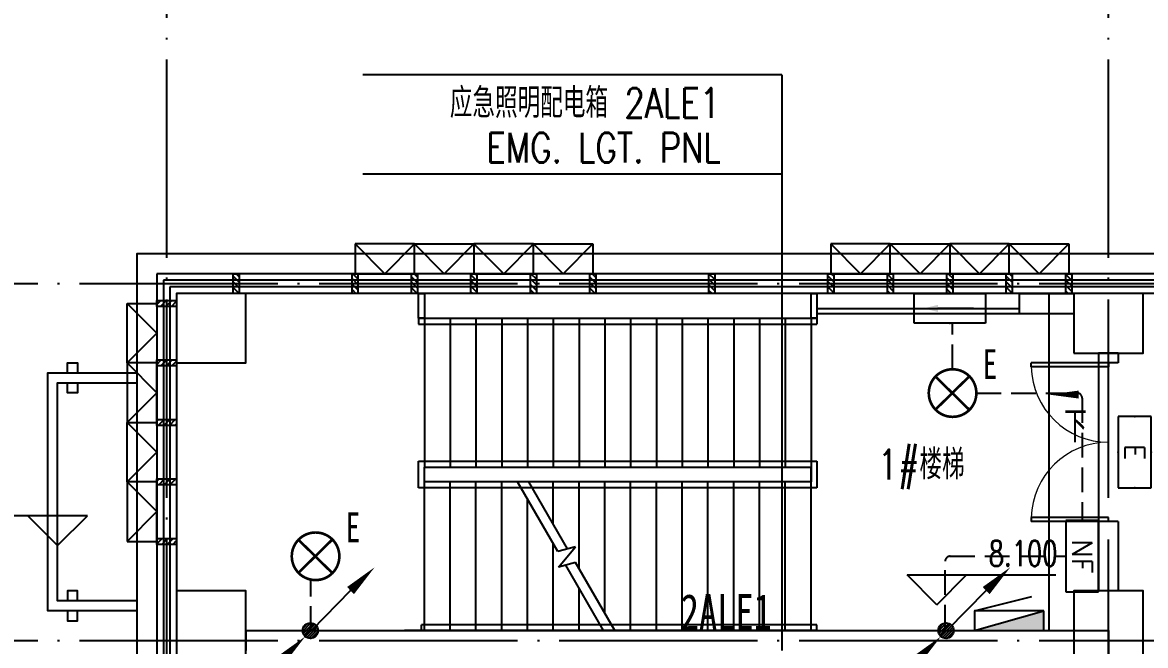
# Model space of a CAD drawing. Extents: x -621157 to 1764546, y -106808 to 741893.
# Drawn here: x 426 to 11756, y 136350 to 142633 of the extents above; entities that cross this region are included whole.
import ezdxf
from ezdxf.enums import TextEntityAlignment as Align

# ---------------------------------------------------------------- set-up
doc = ezdxf.new("R2010")
doc.units = 0
doc.header["$LTSCALE"] = 1000
doc.header["$MEASUREMENT"] = 0
doc.linetypes.add('DASH', pattern=[0.35, 0.25, -0.1])
doc.linetypes.add('XREF-A-101-平面图_t3$0$DOTE', pattern=[2.42, 2, -0.2, 0.02, -0.2])
for name, color, linetype in [('0-底图', 7, 'Continuous'), ('EQUIP-照明', 3, 'Continuous'), ('SIG_TEXT', 2, 'Continuous'), ('T-EQUP-JT', 7, 'Continuous'), ('TEL_TEXT', 7, 'Continuous'), ('WIRE-应急', 4, 'DASH'), ('WIRE-控制', 6, 'Continuous'), ('WIRE-照明', 4, 'Continuous'), ('XREF-A-101-平面图_t3$0$A-COLUMN', 8, 'Continuous'), ('XREF-A-101-平面图_t3$0$A-CURTWALL', 8, 'Continuous'), ('XREF-A-101-平面图_t3$0$A-DIM_ELEV', 8, 'Continuous'), ('XREF-A-101-平面图_t3$0$A-DOTE', 8, 'Continuous'), ('XREF-A-101-平面图_t3$0$A-GROUND', 8, 'Continuous'), ('XREF-A-101-平面图_t3$0$A-LEAD-AROW', 8, 'Continuous'), ('XREF-A-101-平面图_t3$0$A-RAIL', 8, 'Continuous'), ('XREF-A-101-平面图_t3$0$A-ROOF', 8, 'Continuous'), ('XREF-A-101-平面图_t3$0$A-ROOM-CH', 8, 'Continuous'), ('XREF-A-101-平面图_t3$0$A-SEE', 8, 'Continuous'), ('XREF-A-101-平面图_t3$0$A-WALL-FILL', 8, 'Continuous'), ('XREF-A-101-平面图_t3$0$A-WINDOW', 8, 'Continuous'), ('XREF-A-101-平面图_t3$0$A-开启符号', 8, 'Continuous'), ('XREF-A-101-平面图_t3$0$DIM_SYMB', 8, 'Continuous'), ('XREF-A-101-平面图_t3$0$EQUIP_消火栓', 8, 'Continuous'), ('XREF-A-101-平面图_t3$0$STAIR', 8, 'Continuous'), ('XREF-A-101-平面图_t3$0$WALL', 8, 'Continuous'), ('设备-照明', 3, 'Continuous')]:
    doc.layers.add(name, color=color, linetype=linetype)
doc.styles.add('-宋体', font='', dxfattribs={"width": 0.8})
doc.styles.add('_TEL_DIM', font='SIMPLEX', dxfattribs={"width": 0.8, "height": 3.5, "bigfont": 'HZTXT'})
doc.styles.add('DIM_FONT', font='ROMANS', dxfattribs={"width": 0.8, "bigfont": 'HZDXC'})
doc.styles.get("Standard").update_dxf_attribs({"font": 'romans.shx', "bigfont": 'HZDXC.SHX'})
doc.styles.add('STYLE1', font='simhei.ttf')
doc.styles.add('XREF-A-101-平面图_t3$0$-HZDXCROMANS', font='ROMANS.shx', dxfattribs={"bigfont": 'HZDXC.shx'})
doc.styles.add('XREF-A-101-平面图_t3$0$A-STANDARD', font='SIMPLEX', dxfattribs={"bigfont": 'GBCBIG'})
doc.styles.get('-宋体').set_extended_font_data('SimSun')
doc.linetypes.add('Ground', pattern='A,0.75,-0.125,[135,sr.shx,S=0.1,R=0,X=-0.15,Y=0],0.125,-0.125', length=1.125)

# ---------------------------------------------------------------- blocks, each defined once
blk = doc.blocks.new('XREF-A-101-平面图_t3$0$轴网(2)')
at = {"layer": 'XREF-A-101-平面图_t3$0$A-DOTE', "linetype": 'XREF-A-101-平面图_t3$0$DOTE'}
for p, q in [((0, -3300), (0, 43300)), ((9500, -3300), (9500, 43300)), ((-3300, 40000), (69800, 40000)), ((-3300, 36400), (10380.6, 36400))]:
    blk.add_line(p, q, dxfattribs=at)
blk = doc.blocks.new('XREF-A-101-平面图_t3$0$柱网2F')
at = {"layer": 'XREF-A-101-平面图_t3$0$A-COLUMN'}
for points in [[(100, -800), (800, -800), (800, -100), (100, -100)], [(9150, -700), (9850, -700), (9850, -100), (9150, -100)], [(100, -3800), (800, -3800), (800, -3100), (100, -3100)], [(9150, -3800), (9850, -3800), (9850, -3100), (9150, -3100)]]:
    blk.add_lwpolyline(points, close=True, dxfattribs=at)
blk = doc.blocks.new('XREF-A-101-平面图_t3$0$G$C869EB286')
at = {"layer": 'XREF-A-101-平面图_t3$0$A-WINDOW'}
h = blk.add_hatch(dxfattribs=at)
h.set_pattern_fill('ANSI31', color=256, scale=25)
h.set_pattern_definition([(45, (-143.957, -89940), (-28.0633, 28.0633), [])])
h.paths.add_polyline_path([(0, 60), (200, 60), (200, 0), (0, 0)])
blk.add_lwpolyline([(0, 60), (200, 60), (200, 0), (0, 0)], close=True, dxfattribs=at)
blk = doc.blocks.new('XREF-A-101-平面图_t3$0$G$CAEE4CA8D')
at = {"layer": 'XREF-A-101-平面图_t3$0$DIM_SYMB'}
for points in [[(6630, -1100, 0, 0, 0), (1250, -1100, 0, 0, 0), (1250, -2750, 0, 0, 0), (3600, -2750, 80, 0, 0), (3900, -2750, 0, 0, 0)], [(6630, -2750, 0, 0, 0), (4460, -2750, 80, 0, 0), (4160, -2750, 0, 0, 0)]]:
    blk.add_lwpolyline(points, format="xyseb", dxfattribs=at)
at = {"layer": 'XREF-A-101-平面图_t3$0$STAIR'}
for p, q in [((2540, -350), (6560, -350)), ((2540, -350), (2540, -410)), ((2540, -410), (6560, -410)), ((2600, -350), (6500, -350)), ((2600, -350), (2600, -1850)), ((2860, -350), (2860, -1850)), ((3120, -350), (3120, -1850)), ((3380, -350), (3380, -1850)), ((3640, -350), (3640, -1850)), ((3900, -350), (3900, -1850)), ((4160, -350), (4160, -1850)), ((4420, -350), (4420, -1850)), ((4680, -350), (4680, -1850)), ((4940, -350), (4940, -1850)), ((5200, -350), (5200, -1850)), ((5460, -350), (5460, -1850)), ((5720, -350), (5720, -1850)), ((5980, -350), (5980, -1850)), ((6240, -350), (6240, -1850)), ((6500, -350), (6500, -1850)), ((6560, -350), (6560, -410)), ((2540, -2060), (2540, -1790)), ((2540, -1790), (6560, -1790)), ((6560, -1790), (6560, -2060)), ((2600, -1850), (6500, -1850)), ((2600, -2000), (2600, -1850)), ((2600, -1850), (6500, -1850)), ((6500, -2000), (6500, -1850)), ((6500, -1850), (6500, -2000)), ((3539, -2000), (2600, -2000)), ((2600, -3500), (2600, -2000)), ((6500, -2000), (2600, -2000)), ((2860, -3500), (2860, -2000)), ((3120, -3500), (3120, -2000)), ((3380, -3500), (3380, -2000)), ((3945, -2703), (3539, -2000)), ((6500, -2000), (3655, -2000)), ((4045, -2676), (3655, -2000)), ((3900, -2425), (3900, -2000)), ((4160, -2875), (4160, -2000)), ((4420, -3325), (4420, -2000)), ((4680, -3500), (4680, -2000)), ((4940, -3500), (4940, -2000)), ((5200, -3500), (5200, -2000)), ((5460, -3500), (5460, -2000)), ((5720, -3500), (5720, -2000)), ((5980, -3500), (5980, -2000)), ((6240, -3500), (6240, -2000)), ((6500, -3500), (6500, -2000)), ((6560, -2060), (2540, -2060)), ((3640, -3500), (3640, -2175)), ((3900, -3500), (3900, -2625)), ((4125, -2655), (3945, -2703)), ((3953, -2861), (4125, -2655)), ((4125, -2814), (3953, -2861)), ((4521, -3500), (4125, -2814)), ((4405, -3500), (4025, -2841)), ((4160, -3500), (4160, -3075)), ((6560, -3440), (2570, -3440)), ((2570, -3500), (2570, -3440)), ((6560, -3500), (2570, -3500)), ((4405, -3500), (2600, -3500)), ((6500, -3500), (4521, -3500)), ((6560, -3500), (6560, -3440))]:
    blk.add_line(p, q, dxfattribs=at)
for points in [[(2600, -350), (2540, -350), (2540, -100), (2600, -100)], [(6560, -350), (6500, -350), (6500, -100), (6560, -100)]]:
    blk.add_lwpolyline(points, close=True, dxfattribs=at)
blk.add_lwpolyline([(6500, -350), (6500, -100)], dxfattribs=at)
at = {"layer": 'XREF-A-101-平面图_t3$0$WALL'}
blk.add_line((4400, -3500), (2400, -3500), dxfattribs=at)
blk = doc.blocks.new('XREF-A-101-平面图_t3$0$ROOM')
at = {"layer": 'XREF-A-101-平面图_t3$0$A-ROOM-CH', "style": 'XREF-A-101-平面图_t3$0$-HZDXCROMANS', "width": 0.6}
for tag, p in [('中文房间名称', (0, -1000)), ('英文房间名称', (0, -1500))]:
    blk.add_attdef(tag, text='', height=300, dxfattribs=at).set_placement(p, align=Align.CENTER)
blk = doc.blocks.new('XREF-A-101-平面图_t3$0$$TWTSYS$00000508')
for p, q in [((-0.5, 0.5), (0.324, 1.224)), ((-0.5, 0.5), (-0.5, -0.5)), ((-0.5, -0.5), (0.5, 0.5)), ((0.5, 0.5), (-0.5, 0.5)), ((0.5, -0.5), (0.5, 0.5)), ((-0.5, -0.5), (0.5, -0.5))]:
    blk.add_line(p, q)
blk.add_solid([(0.5, -0.5), (0.5, 0.5), (-0.5, -0.5)])
blk = doc.blocks.new('XREF-A-101-平面图_t3$0$G$C156FCA62')
at = {"layer": 'XREF-A-101-平面图_t3$0$EQUIP_消火栓', "xscale": -700, "yscale": -200, "zscale": 700, "rotation": 180}
blk.add_blockref('XREF-A-101-平面图_t3$0$$TWTSYS$00000508', (8500, 136600), dxfattribs=at)
blk = doc.blocks.new('XREF-A-101-平面图_t3$0$G$C646F86AA')
at = {"layer": 'XREF-A-101-平面图_t3$0$EQUIP_消火栓', "xscale": -700, "yscale": -200, "zscale": 700, "rotation": 180}
blk.add_blockref('XREF-A-101-平面图_t3$0$$TWTSYS$00000508', (8500, 136600), dxfattribs=at)
blk = doc.blocks.new('XREF-A-101-平面图_t3$0$DOOR2DLIB$SYSLIB$00000108')
at = {"color": 0}
for p, q in [((-0.5, 0), (-0.5, 0.4875)), ((-0.475, 0.4875), (-0.5, 0.4875)), ((-0.475, 0), (-0.475, 0.4875)), ((0.475, 0), (0.475, 0.4875)), ((0.475, 0.4875), (0.5, 0.4875)), ((0.5, 0), (0.5, 0.4875)), ((-0.5, 0), (-0.475, 0)), ((0.5, 0), (0.475, 0))]:
    blk.add_line(p, q, dxfattribs=at)
at = {"color": 0, "lineweight": 13}
for centre, start, end in [((-0.4875, 0), 0, 88.53072), ((0.4875, 0), 91.46928, 180)]:
    blk.add_arc(centre, 0.4875, start, end, dxfattribs=at)
blk = doc.blocks.new('XREF-A-101-平面图_t3')
at = {"layer": 'XREF-A-101-平面图_t3$0$A-CURTWALL'}
for p, q in [((238100, 140100), (199900, 140100)), ((199900, 140100), (199900, 126600)), ((238100, 140033), (199967, 140033)), ((199967, 140033), (199967, 126600)), ((238100, 139967), (200033, 139967)), ((200033, 139967), (200033, 126600)), ((238100, 139900), (200100, 139900)), ((200100, 139900), (200100, 126600))]:
    blk.add_line(p, q, dxfattribs=at)
at = {"layer": 'XREF-A-101-平面图_t3$0$A-DIM_ELEV'}
for p, q in [((199200, 137658), (197440, 137658)), ((198900, 137358), (198600, 137658)), ((198900, 137358), (199200, 137658)), ((207769, 136762), (207469, 137062)), ((207469, 137062), (208969, 137062)), ((207769, 136762), (208069, 137062))]:
    blk.add_line(p, q, dxfattribs=at)
at = {"layer": 'XREF-A-101-平面图_t3$0$A-GROUND'}
blk.add_lwpolyline([(208900, 139900), (208900, 136500)], dxfattribs=at)
at = {"layer": 'XREF-A-101-平面图_t3$0$A-LEAD-AROW'}
blk.add_lwpolyline([(209400, 138881, 0, 0, 0), (208900, 138881, 0, 80, 0), (209200, 138881, 0, 0, 0)], format="xyseb", dxfattribs=at)
at = {"layer": 'XREF-A-101-平面图_t3$0$A-RAIL'}
for points in [[(206560, 139750), (208600, 139750)], [(206560, 139700), (208600, 139700)]]:
    blk.add_lwpolyline(points, dxfattribs=at)
at = {"layer": 'XREF-A-101-平面图_t3$0$A-ROOF'}
for points in [[(199000, 139100), (199000, 139200), (199100, 139200), (199100, 139100)], [(199700, 136700), (198800, 136700), (198800, 139100), (199700, 139100)], [(199700, 136800), (198900, 136800), (198900, 139000), (199700, 139000)], [(199100, 139000), (199100, 138900), (199000, 138900), (199000, 139000)], [(199100, 136800), (199100, 136900), (199000, 136900), (199000, 136800)], [(199000, 136700), (199000, 136600), (199100, 136600), (199100, 136700)]]:
    blk.add_lwpolyline(points, dxfattribs=at)
at = {"layer": 'XREF-A-101-平面图_t3$0$A-SEE'}
blk.add_lwpolyline([(238100, 140100), (238100, 140300), (199700, 140300), (199700, 111000)], dxfattribs=at)
at = {"layer": 'XREF-A-101-平面图_t3$0$A-WALL-FILL', "color": 171}
for p, q in [((208600, 139900), (209150, 139900)), ((208600, 139900), (208600, 139700)), ((209150, 139900), (209150, 139700)), ((208600, 139700), (209150, 139700)), ((209400, 139300), (209400, 139200)), ((209600, 139300), (209400, 139300)), ((209600, 139300), (209600, 139200)), ((209400, 137600), (209400, 136900)), ((209600, 137600), (209600, 136900)), ((209600, 136900), (209400, 136900)), ((200800, 136500), (204400, 136500)), ((200800, 136500), (200800, 136300)), ((204400, 136500), (207400, 136500)), ((207400, 136500), (209500, 136500)), ((209500, 136500), (209500, 135640))]:
    blk.add_line(p, q, dxfattribs=at)
for points in [[(209600, 139200), (209400, 139200)], [(209600, 137600), (209400, 137600)]]:
    blk.add_lwpolyline(points, dxfattribs=at)
at = {"layer": 'XREF-A-101-平面图_t3$0$A-WINDOW'}
blk.add_line((209400, 139200), (209400, 137600), dxfattribs=at)
at = {"layer": 'XREF-A-101-平面图_t3$0$A-开启符号', "linetype": 'Continuous'}
for points in [[(201900, 140400), (201900, 140100), (202500, 140100), (202500, 140400)], [(203100, 140400), (203100, 140100), (202500, 140100), (202500, 140400)], [(203100, 140400), (203100, 140100), (203700, 140100), (203700, 140400)], [(204300, 140400), (204300, 140100), (203700, 140100), (203700, 140400)], [(206700, 140400), (206700, 140100), (207300, 140100), (207300, 140400)], [(207900, 140400), (207900, 140100), (207300, 140100), (207300, 140400)], [(207900, 140400), (207900, 140100), (208500, 140100), (208500, 140400)], [(209100, 140400), (209100, 140100), (208500, 140100), (208500, 140400)], [(199600, 139800), (199900, 139800), (199900, 139200), (199600, 139200)], [(199600, 138600), (199900, 138600), (199900, 139200), (199600, 139200)], [(199600, 138600), (199900, 138600), (199900, 138000), (199600, 138000)], [(199600, 137400), (199900, 137400), (199900, 138000), (199600, 138000)]]:
    blk.add_lwpolyline(points, close=True, dxfattribs=at)
for points in [[(201900, 140400), (202200, 140100), (202500, 140400)], [(203100, 140400), (202800, 140100), (202500, 140400)], [(203100, 140400), (203400, 140100), (203700, 140400)], [(204300, 140400), (204000, 140100), (203700, 140400)], [(206700, 140400), (207000, 140100), (207300, 140400)], [(207900, 140400), (207600, 140100), (207300, 140400)], [(207900, 140400), (208200, 140100), (208500, 140400)], [(209100, 140400), (208800, 140100), (208500, 140400)], [(199600, 139800), (199900, 139500), (199600, 139200)], [(199600, 138600), (199900, 138900), (199600, 139200)], [(199600, 138600), (199900, 138300), (199600, 138000)], [(199600, 137400), (199900, 137700), (199600, 138000)]]:
    blk.add_lwpolyline(points, dxfattribs=at)
for name, p in [('XREF-A-101-平面图_t3$0$G$C156FCA62', (200000, 0)), ('XREF-A-101-平面图_t3$0$G$C646F86AA', (200000, 0)), ('XREF-A-101-平面图_t3$0$G$C646F86AA', (200000, 0)), ('XREF-A-101-平面图_t3$0$G$CAEE4CA8D', (200000, 140000))]:
    blk.add_blockref(name, p)
at = {"layer": 'XREF-A-101-平面图_t3$0$A-COLUMN'}
blk.add_blockref('XREF-A-101-平面图_t3$0$柱网2F', (200000, 140000), dxfattribs=at)
at = {"layer": 'XREF-A-101-平面图_t3$0$A-DOTE'}
blk.add_blockref('XREF-A-101-平面图_t3$0$轴网(2)', (200000, 100000), dxfattribs=at)
at = {"layer": 'XREF-A-101-平面图_t3$0$A-ROOM-CH'}
ref = blk.add_blockref('XREF-A-101-平面图_t3$0$ROOM', (207611, 139026), dxfattribs=at)
ref.add_attrib('中文房间名称', '1#楼梯', dxfattribs={"height": 300, "style": 'XREF-A-101-平面图_t3$0$-HZDXCROMANS', "width": 0.8}).set_placement((207611, 138026), align=Align.CENTER)
at = {"layer": 'XREF-A-101-平面图_t3$0$A-WINDOW'}
for p, rotation in [((200670, 140100), 270), ((201870, 140100), 270), ((202470, 140100), 270), ((203070, 140100), 270), ((203670, 140100), 270), ((204270, 140100), 270), ((205470, 140100), 270), ((206670, 140100), 270), ((207270, 140100), 270), ((207870, 140100), 270), ((208470, 140100), 270), ((209070, 140100), 270), ((200100, 139830), 180), ((200100, 138630), 180), ((200100, 137430), 180)]:
    blk.add_blockref('XREF-A-101-平面图_t3$0$G$C869EB286', p, dxfattribs=dict(at, rotation=rotation))
for p in [(199900, 139170), (199900, 137970)]:
    blk.add_blockref('XREF-A-101-平面图_t3$0$G$C869EB286', p, dxfattribs=at)
at = {"layer": 'XREF-A-101-平面图_t3$0$A-WINDOW', "xscale": -1600, "yscale": -1600, "zscale": -1600, "rotation": 270.0000000000008}
blk.add_blockref('XREF-A-101-平面图_t3$0$DOOR2DLIB$SYSLIB$00000108', (209500, 138400), dxfattribs=at)
at = {"layer": 'XREF-A-101-平面图_t3$0$A-DIM_ELEV', "color": 7, "style": 'XREF-A-101-平面图_t3$0$A-STANDARD', "width": 0.705882}
blk.add_text('8.100', height=255, dxfattribs=at).set_placement((208293, 137152))
at = {"layer": 'XREF-A-101-平面图_t3$0$A-LEAD-AROW', "color": 7, "style": 'XREF-A-101-平面图_t3$0$A-STANDARD'}
blk.add_text('下', height=320, dxfattribs=at).set_placement((209053, 138398))
blk = doc.blocks.new('G$CA8AFCB39')
at = {"layer": 'SIG_TEXT', "style": '-宋体', "width": 0.75}
blk.add_text('2ALE1', height=360, dxfattribs=at).set_placement((5186, -203491))
blk = doc.blocks.new('HC002649110740')
at = {"layer": 'EQUIP-照明', "color": 0}
for p, q in [((3.6, 3.3), (-3.6, 3.3)), ((-3.6, 3.3), (-3.6, 0)), ((3.6, 0), (3.6, 3.3)), ((-3.6, 0), (3.6, 0))]:
    blk.add_line(p, q, dxfattribs=at)
for p in [(0, 3.3), (-3.6, 1.65), (3.6, 1.65), (0, 0)]:
    blk.add_point(p, dxfattribs=at)
at = {"color": 0, "width": 0.7}
blk.add_attdef('PSFHATT', (9.31, 0), '', height=0.025, dxfattribs=at)
at = {"layer": 'EQUIP-照明', "color": 0, "style": '_TEL_DIM'}
blk.add_attdef('$TEXT$', text='', height=2, dxfattribs=at).set_placement((0, 1.65), align=Align.MIDDLE_CENTER)
at = {"layer": 'EQUIP-照明', "color": 0, "style": '_TEL_DIM', "flags": 1}
blk.add_attdef('A', text='', height=0.0001, dxfattribs=at).set_placement((0, 0), align=Align.MIDDLE_CENTER)
blk = doc.blocks.new('HC002631130701')
at = {"layer": 'WIRE-照明', "color": 0}
for p, q in [((-3.6, 3), (3.6, 3)), ((-3.6, 0), (-3.6, 3)), ((3.6, 3), (3.6, 0)), ((-2.4, 1.5), (1.2, 1.5)), ((3.6, 0), (-3.6, 0))]:
    blk.add_line(p, q, dxfattribs=at)
for p in [(0, 3), (-3.6, 1.5), (3.6, 1.5), (0, 0)]:
    blk.add_point(p, dxfattribs=at)
blk.add_solid([(1.2, 1.86), (2.64, 1.5), (1.2, 1.14)], dxfattribs=at)
at = {"color": 0, "width": 0.7}
blk.add_attdef('PSFHATT', (3.62, 0), '', height=0.025, dxfattribs=at)
at = {"layer": 'TEL_TEXT', "color": 0, "style": '_TEL_DIM', "flags": 1}
blk.add_attdef('A', text='', height=0.0001, dxfattribs=at).set_placement((0, 3), align=Align.MIDDLE_CENTER)
blk = doc.blocks.new('HC002633132082')
at = {"layer": 'EQUIP-照明', "color": 0, "linetype": 'Continuous', "const_width": 0.267}
blk.add_lwpolyline([(-2.37, 0, 1), (2.43, 0, 1)], format="xyb", close=True, dxfattribs=at)
for points in [[(-1.7, 1.67), (1.7, -1.67)], [(-1.7, -1.67), (-1.7, -1.67), (1.7, 1.67)]]:
    blk.add_lwpolyline(points, dxfattribs=at)
at = {"layer": 'EQUIP-照明', "color": 0}
blk.add_point((0, 0), dxfattribs=at)
at = {"color": 0, "width": 0.7}
blk.add_attdef('PSFHATT', (4.48, -2.4), '', height=0.025, dxfattribs=at)
at = {"layer": 'EQUIP-照明', "color": 0, "style": 'STYLE1', "width": 0.7}
blk.add_text('E', height=3, dxfattribs=at).set_placement((3.81, 1.42), align=Align.CENTER)
at = {"layer": 'EQUIP-照明', "color": 0, "style": '_TEL_DIM', "flags": 1}
blk.add_attdef('A', text='', height=0.0001, dxfattribs=at).set_placement((0.03, 0), align=Align.MIDDLE_CENTER)
blk = doc.blocks.new('*X14702')
at = {"color": 0, "linetype": 'Continuous'}
for p, q in [((192.59, 446.72), (193.93, 448.06)), ((192.65, 447.21), (193.44, 448)), ((192.67, 446.38), (194.27, 447.98)), ((192.81, 446.1), (194.55, 447.84)), ((193.01, 445.87), (194.78, 447.64)), ((193.27, 445.7), (194.95, 447.39)), ((193.58, 445.59), (195.06, 447.07)), ((193.98, 445.57), (195.08, 446.67))]:
    blk.add_line(p, q, dxfattribs=at)
blk = doc.blocks.new('HC001445')
at = {"color": 4, "linetype": 'Continuous'}
for p, q in [((0.132, 0.058), (3.238, 3.233)), ((-5.47, -5.531), (-2.364, -2.356))]:
    blk.add_line(p, q, dxfattribs=at)
for points in [[(3.238, 3.233, 0.8, 0, 0), (5.189, 5.119, 0, 0, 0)], [(-2.364, -2.356, 0.8, 0, 0), (-0.412, -0.47, 0, 0, 0)]]:
    blk.add_lwpolyline(points, format="xyseb", dxfattribs=at)
blk.add_circle((0, 0), 0.625, dxfattribs=at)
at = {"color": 4, "linetype": 'Continuous', "xscale": 0.5, "yscale": 0.5, "zscale": 0.5}
blk.add_blockref('*X14702', (-96.918, -223.407), dxfattribs=at)

msp = doc.modelspace()

# ---------------------------------------------------------------- block references
at = {"layer": '0-底图'}
msp.add_blockref('XREF-A-101-平面图_t3', (-198119, 0), dxfattribs=at)

# ---------------------------------------------------------------- next in the draw order: linework, layer by layer
at = {"layer": 'SIG_TEXT', "color": 2}
for points in [[(8085, 142104), (3859, 142104)], [(8085, 142104), (8085, 141104)], [(8085, 141104), (3859, 141104)], [(8085, 141104), (8085, 136300)]]:
    msp.add_lwpolyline(points, dxfattribs=at)
at = {"layer": 'WIRE-应急'}
for points in [[(9809, 139136), (9809, 139600)], [(3334, 136496), (3334, 137025)]]:
    msp.add_lwpolyline(points, dxfattribs=at)
for points in [[(10049, 138896), (11066, 138896, -0.414214), (11116, 138846), (11116, 137610)], [(9734, 136510), (9734, 137200, -0.414214), (9784, 137250), (10951, 137250)]]:
    msp.add_lwpolyline(points, format="xyb", dxfattribs=at)

# ---------------------------------------------------------------- next in the draw order: block references
at = {"layer": 'T-EQUP-JT', "color": 7, "linetype": 'Continuous', "ltscale": 5, "xscale": 125, "yscale": 125, "zscale": 125}
for p in [(3331, 136500), (9743, 136500)]:
    msp.add_blockref('HC001445', p, dxfattribs=at)
at = {"layer": 'WIRE-控制', "linetype": 'Ground'}
msp.add_blockref('G$CA8AFCB39', (1881, 340000), dxfattribs=at)
at = {"layer": '设备-照明', "xscale": 100, "yscale": 100, "zscale": 100, "rotation": 180}
msp.add_blockref('HC002631130701', (9781, 139900), dxfattribs=at)
at = {"layer": '设备-照明', "xscale": 100, "yscale": 100, "zscale": 100}
for p in [(9806, 138896), (3380, 137250)]:
    msp.add_blockref('HC002633132082', p, dxfattribs=at)
at = {"layer": '设备-照明'}
ref = msp.add_blockref('HC002649110740', (11481, 138299), dxfattribs=dict(at, xscale=100, yscale=100, zscale=100, rotation=270))
ref.add_attrib('$TEXT$', 'E', dxfattribs={"layer": '0', "color": 0, "height": 200, "rotation": 270, "style": '_TEL_DIM'}).set_placement((11646, 138299), align=Align.MIDDLE_CENTER)
ref = msp.add_blockref('HC002649110740', (10951, 137250), dxfattribs=dict(at, xscale=100, yscale=100, zscale=100, rotation=270))
ref.add_attrib('$TEXT$', 'NF', dxfattribs={"layer": '0', "color": 0, "height": 200, "rotation": 270, "style": '_TEL_DIM'}).set_placement((11116, 137250), align=Align.MIDDLE_CENTER)

# ---------------------------------------------------------------- next in the draw order: texts
at = {"layer": 'SIG_TEXT', "color": 1, "style": 'DIM_FONT', "width": 0.8}
for s, p in [('应急照明配电箱 2ALE1', (7465, 141672)), ('EMG. LGT. PNL', (7472, 141221))]:
    msp.add_text(s, height=300, dxfattribs=at).set_placement(p, align=Align.RIGHT)
at = {"layer": 'SIG_TEXT', "style": '-宋体', "width": 0.75}
msp.add_text('2ALE1', height=360, dxfattribs=at).set_placement((7067, 136509))

doc.saveas('drawing.dxf')
